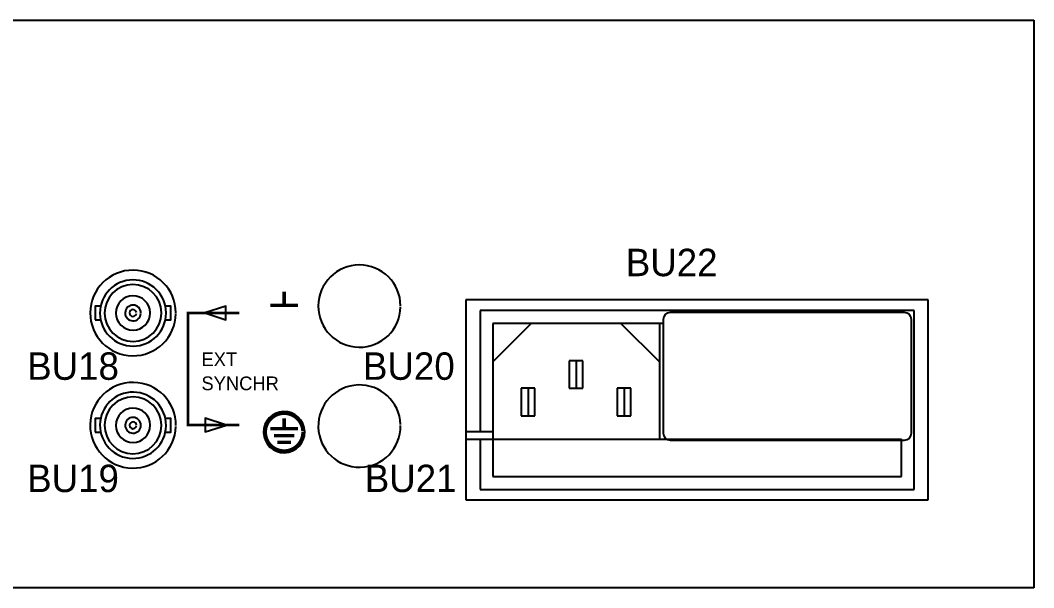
# Model space of a CAD drawing. Extents: x -9 to 472, y 133 to 334.
# Drawn here: x 294.5 to 442.3, y 250.9 to 333.7 of the extents above; entities that cross this region are included whole.
import ezdxf
from ezdxf.enums import TextEntityAlignment as Align

# ---------------------------------------------------------------- set-up
doc = ezdxf.new("R2010")
doc.units = 0
for name, color, linetype in [('115-1TEKST', 7, 'CONTINUOUS'), ('KOMPONENT', 10, 'CONTINUOUS'), ('SERVICE', 7, 'CONTINUOUS')]:
    doc.layers.add(name, color=color, linetype=linetype)

msp = doc.modelspace()

# ---------------------------------------------------------------- linework, layer by layer
at = {"layer": '115-1TEKST', "color": 0}
for points, const_width in [([(330.98, 292.1), (334.98, 292.1), (332.98, 292.1), (332.98, 294.1)], 0.5), ([(326.44, 290.98), (318.94, 290.98), (318.94, 274.63), (326.44, 274.63)], 0.4), ([(332.98, 274.1), (332.98, 275.6)], 0.5), ([(330.98, 274.1), (334.98, 274.1)], 0.5), ([(331.48, 273.1), (334.48, 273.1)], 0.5), ([(331.98, 272.1), (333.98, 272.1)], 0.5)]:
    msp.add_lwpolyline(points, dxfattribs=dict(at, const_width=const_width))
for points in [[(321.4241784443739, 290.9791512310229), (324.4703971158701, 289.9807418158891), (324.4703971158701, 291.9703257953225), (321.418251948904, 290.9791512310229)], [(324.5685084052603, 274.63), (321.467830169329, 275.6366876349579), (321.467830169329, 273.6471036555245), (324.5744349007302, 274.63)]]:
    msp.add_lwpolyline(points, close=True, dxfattribs=at)
at = {"layer": '115-1TEKST', "color": 0, "const_width": 0.5}
for points in [[(335.7268757459811, 273.7310482206701, 0.9764436524403132), (330.23, 273.6, 1)], [(330.23, 273.6, 1), (335.73, 273.6, 0.0008258041136818174), (335.7299849970669, 273.6090838266663, 1)]]:
    msp.add_lwpolyline(points, format="xyb", dxfattribs=at)
at = {"layer": '115-1TEKST', "color": 0}
for centre, radius, start, end in [((343.96, 291.98), 6, 0.48531222641905, 358.863240813001), ((343.96, 274.48), 6, 2.370468758638983, 0.7495472207002313), ((332.98, 273.6), 3, 1.841372232200587, 1.238648197365715)]:
    msp.add_arc(centre, radius, start, end, dxfattribs=at)
at = {"layer": 'KOMPONENT', "color": 0}
for p, q in [((20.7, 333.68), (442.3, 333.68)), ((442.3, 333.68), (442.3, 250.9)), ((426.8999999999999, 292.9), (359.4999999999999, 292.9)), ((359.4999999999999, 292.9), (359.4999999999999, 263.7)), ((426.8999999999999, 292.9), (359.4999999999999, 292.9)), ((359.4999999999999, 292.9), (359.4999999999999, 263.7)), ((426.8999999999999, 263.7), (426.8999999999999, 292.9)), ((426.8999999999999, 263.7), (426.8999999999999, 292.9)), ((424.8499999999999, 291.35), (361.5499999999999, 291.35)), ((361.5499999999999, 291.35), (361.5499999999999, 273.7)), ((424.8499999999999, 265.25), (424.8499999999999, 291.35)), ((388.2630448093686, 290.0489928472933), (388.2630448093686, 273.4489928472934)), ((423.4630448093687, 291.0489928472933), (389.2630448093686, 291.0489928472933)), ((424.4630448093687, 273.4489928472934), (424.4630448093687, 290.0489928472933)), ((388.2630448093686, 289.45), (363.3999999999999, 289.45)), ((363.3999999999999, 289.45), (363.3999999999999, 267.15)), ((368.9999999999998, 289.45), (363.3999999999999, 283.85)), ((382.0999999999999, 289.45), (387.6999999999999, 283.85)), ((376.5499999999999, 284), (374.5499999999999, 284)), ((374.5499999999999, 284), (374.5499999999999, 280)), ((376.5499999999999, 280), (376.5499999999999, 284)), ((369.5499999999999, 280), (367.5499999999999, 280)), ((367.5499999999999, 280), (367.5499999999999, 276)), ((369.5499999999999, 276), (369.5499999999999, 280)), ((374.5499999999999, 280), (376.5499999999999, 280)), ((383.5499999999999, 280), (381.5499999999999, 280)), ((381.5499999999999, 280), (381.5499999999999, 276)), ((383.5499999999999, 276), (383.5499999999999, 280)), ((367.5499999999999, 276), (369.5499999999999, 276)), ((381.5499999999999, 276), (383.5499999999999, 276)), ((359.4999999999999, 272.55), (422.9999999999998, 272.55)), ((389.2630448093686, 272.4489928472934), (423.4630448093687, 272.4489928472934)), ((422.9999999999998, 267.15), (422.9999999999998, 272.55)), ((363.3999999999999, 267.15), (422.9999999999998, 267.15)), ((361.5499999999999, 265.25), (424.8499999999999, 265.25)), ((359.4999999999999, 263.7), (426.8999999999999, 263.7)), ((359.4999999999999, 263.7), (426.8999999999999, 263.7)), ((442.3, 250.9), (20.7, 250.9))]:
    msp.add_line(p, q, dxfattribs=at)
at = {"layer": 'KOMPONENT', "color": 0, "linetype": 'CONTINUOUS'}
for points in [[(306.2197643067321, 291.98), (305.44, 291.98), (305.44, 289.98)], [(315.6602356932679, 289.98), (316.44, 289.98), (316.44, 291.98), (315.6602356932679, 291.98)], [(305.44, 289.98), (306.2197643067321, 289.98)], [(306.2197643067321, 275.5999999999998), (305.44, 275.5999999999998), (305.44, 273.5999999999998)], [(315.6602356932679, 273.5999999999998), (316.44, 273.5999999999998), (316.44, 275.5999999999998), (315.6602356932679, 275.5999999999998)], [(305.44, 273.5999999999998), (306.2197643067321, 273.5999999999998)]]:
    msp.add_lwpolyline(points, dxfattribs=at)
at = {"layer": 'KOMPONENT', "color": 0}
for points in [[(387.6999999999999, 289.45), (387.6999999999999, 272.55)], [(375.5499999999999, 284), (375.5499999999999, 280)], [(368.5499999999999, 280), (368.5499999999999, 276)], [(382.5499999999999, 280), (382.5499999999999, 276)], [(359.4999999999999, 273.7), (363.4999999999999, 273.7)], [(361.5499999999999, 272.55), (361.5499999999999, 265.25)]]:
    msp.add_lwpolyline(points, dxfattribs=at)
for centre, radius, start, end in [((310.94, 290.98), 6.25, 0.1552431252669199, 359.1131729288606), ((389.2630448093686, 290.0489928472933), 1, 90, 180), ((423.4630448093687, 290.0489928472933), 1, 0, 90), ((310.94, 274.5999999999998), 6.25, 359.4819115930341, 358.4401415642241), ((389.2630448093686, 273.4489928472934), 1, 180, 270), ((423.4630448093687, 273.4489928472934), 1, 270, 0)]:
    msp.add_arc(centre, radius, start, end, dxfattribs=at)
at = {"layer": 'KOMPONENT', "color": 0, "linetype": 'CONTINUOUS'}
for centre, radius, start, end in [((310.94, 290.98), 4.825, 0.503006573097793, 359.893785540488), ((310.94, 290.98), 4.15, 0.5784699222998049, 359.8778497938144), ((310.94, 290.98), 2.5, 0.9642044493776831, 359.7963860045112), ((310.94, 290.98), 1.15, 359.5298970952497, 356.8365905738701), ((310.94, 290.98), 0.5, 5.253914022426796, 352.5485962196897), ((310.94, 274.5999999999998), 4.825, 359.4251696096638, 358.8738523802057), ((310.94, 274.5999999999998), 4.15, 359.9833546126017, 359.3344657774058), ((310.94, 274.5999999999998), 2.5, 1.036184287292294, 359.9727181798725), ((310.94, 274.5999999999998), 1.15, 359.9375801903408, 357.5895299750198), ((310.94, 274.5999999999998), 0.5, 359.8470977548525, 353.9092515509833)]:
    msp.add_arc(centre, radius, start, end, dxfattribs=at)

# ---------------------------------------------------------------- texts
at = {"layer": '115-1TEKST', "color": 0}
for s, p in [('EXT', (320.9190560124712, 283.2266169344093)), ('SYNCHR', (320.9190560124712, 279.7148059107873))]:
    msp.add_text(s, height=2, dxfattribs=at).set_placement(p)
at = {"layer": 'SERVICE', "color": 0}
for s, p in [('BU22', (389.4956292745892, 296.3482740628142)), ('BU18', (302.1932021552274, 281.2297969523656)), ('BU20', (351.168760513734, 281.2297969523656)), ('BU19', (302.1932021552274, 264.8497969523654)), ('BU21', (351.427250535531, 264.8497969523654))]:
    msp.add_text(s, height=4, dxfattribs=at).set_placement(p, align=Align.CENTER)

doc.saveas('drawing.dxf')
